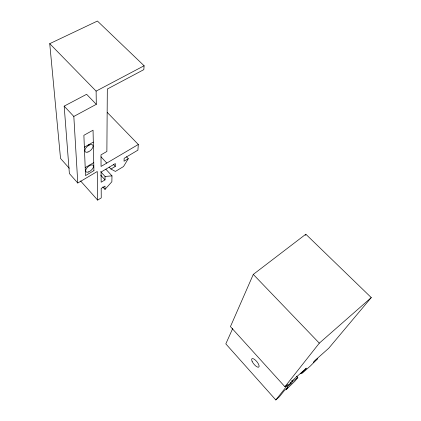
<?xml version="1.0" encoding="UTF-8"?>
<svg xmlns="http://www.w3.org/2000/svg" width="421" height="421" viewBox="0 0 421 421"><rect width="100%" height="100%" fill="white"/><g stroke="black" fill="none" stroke-linecap="round" stroke-linejoin="round"><path stroke-width="0.63" d="M102.787 186.977L104.992 189.413L105.003 186.114L101.187 188.429L101.24 197.907L97.661 200.107L80.621 180.993M109.134 167.111L110.918 169.031L115.259 166.448L115.333 163.553L101.093 172.01L101.151 182.219L105.024 179.888L105.039 176.441L100.635 171.626M105.86 169.231L111.981 175.873L111.87 181.735L104.992 189.413M107.323 112.496L138.314 144.487L137.899 150.16L124.163 158.312L124.032 161.217L128.284 158.68L126.479 156.78M69.26 168.253L60.524 158.449L49.736 43.668L97.425 21.05L144.108 65.76L143.824 69.639L107.318 89.036L106.876 151.46L100.998 154.87L101.061 166.437L138.314 144.487M296.505 376.132L297.831 377.574L292.711 381.5L290.979 383.657L287.106 387.11L292.174 380.773L306.377 368.133L304.862 369.991L300.536 373.843L302.446 373.038L310.54 365.828L317.808 358.46L313.587 362.223L315.155 360.323L328.769 348.209L371.264 297.579L305.83 234.223L253.289 274.408L230.44 326.622L284.917 386.731L288.374 384.152L275.813 399.95L225.819 343.873L232.755 328.401M305.22 235.376L305.83 234.223M128.284 158.68L123.532 166.542L115.396 171.421L110.918 169.031M284.917 386.731L319.313 343.152L371.264 297.579M297.831 377.574L294.821 381.279L286.217 389.572L287.864 387.53L284.043 390.935L279.397 396.745L275.813 399.95M77.78 183.014L73.822 116.443L96.298 104.334L86.615 94.304L64.171 106.134L69.376 173.541L77.78 183.014L97.251 171.5L97.661 200.107M85.2 167.621L93.751 162.638M84.363 147.166L93.304 142.098M96.298 104.334L96.114 91.12L144.108 65.76M105.039 176.441L111.981 175.873M49.736 43.668L96.114 91.12M253.289 274.408L319.313 343.152M64.171 106.134L73.822 116.443M113.475 164.532L115.259 166.448M101.029 156.849L106.792 163.064M291.837 380.542L292.711 381.5M100.656 175.099L105.024 179.888M290.111 382.705L290.979 383.657M88.852 144.624L88.868 145.261M89.489 165.121L89.51 165.7M93.925 170.642L85.526 175.594L83.879 135.309L93.046 130.2L93.925 170.642M87.952 152.028A5.057 2.594 -42.3 0 0 92.92 145.329A5.057 2.594 -42.3 0 0 85.989 147.813A5.057 2.594 -42.3 0 0 87.952 152.028M88.626 171.936A4.847 2.373 -41.7 0 0 93.383 165.611A4.847 2.373 -41.7 0 0 86.752 168.153A4.847 2.373 -41.7 0 0 88.626 171.936M252.1 361.297A5.389 1.931 50.6 0 0 258.557 367.196A5.389 1.931 50.6 0 0 255.5 360.208A5.389 1.931 50.6 0 0 252.1 361.297"/></g></svg>
